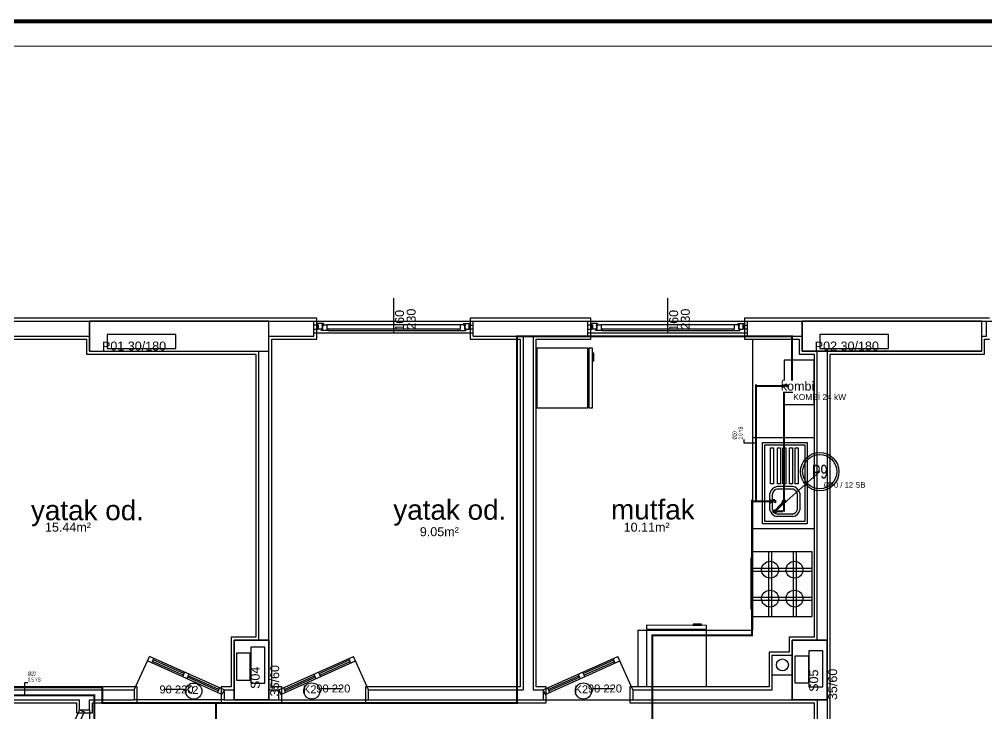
# Model space of a CAD drawing. Header units: centimetres. Extents: x -13133 to 30552, y -2 to 4552.
# Drawn here: x 8110 to 9080, y 2105 to 2802 of the extents above; entities that cross this region are included whole.
import ezdxf
from ezdxf.enums import TextEntityAlignment as Align

# ---------------------------------------------------------------- set-up
doc = ezdxf.new("R2010")
doc.units = ezdxf.units.CM
for name, pattern in [('BASMA HATTI', [31, 25, -6]), ('DASHED', [18, 12, -6]), ('PISSU HATTI', [26, 20, -6])]:
    doc.linetypes.add(name, pattern=pattern)
for name, color, linetype in [('MTY-PISSU-KOLON', 211, 'DASHED'), ('MTY-TEMIZSU-CAP', 101, 'CONTINUOUS'), ('MTY-VANA', 1, 'CONTINUOUS'), ('MTY-YUK-BIRIMI', 7, 'CONTINUOUS'), ('ROTAS-CIHAZ', 135, 'CONTINUOUS'), ('ROTAS-MIMARI', 8, 'CONTINUOUS'), ('ROTAS-MIMARI-KOLON', 8, 'CONTINUOUS'), ('ROTAS-MIMARI-YAZI', 8, 'CONTINUOUS'), ('ROTAS-PAFTA', 7, 'CONTINUOUS'), ('ROTAS-PISSU-BORU-TAVANDAN', 6, 'PISSU HATTI'), ('ROTAS-PISSU-CAP', 211, 'CONTINUOUS'), ('ROTAS-PISSU-KOLONNO', 211, 'CONTINUOUS'), ('ROTAS-SICAKSU-BORU', 1, 'BASMA HATTI'), ('ROTAS-SOGUKSU-BORU', 5, 'CONTINUOUS'), ('ROTAS-TEFRIS', 15, 'CONTINUOUS')]:
    doc.layers.add(name, color=color, linetype=linetype)
doc.styles.add('ANOTATIVO', font='arial.ttf')
doc.styles.add('MTY_CAP', font='wturkce.SHX', dxfattribs={"width": 0.65, "height": 20})
doc.styles.add('MTYCAPLT', font='arial.ttf', dxfattribs={"width": 0.65, "height": 1})
doc.styles.add('ROTAS', font='arial.ttf')

# ---------------------------------------------------------------- blocks, each defined once
blk = doc.blocks.new('MTY-PIS SU KOLON')
at = {"layer": 'MTY-PISSU-KOLON', "linetype": 'Continuous', "lineweight": -3}
blk.add_hatch(color=256, dxfattribs=at).paths.add_polyline_path([(-2.7, -0.1, 0.848135), (0, -0.1, -0.848135), (2.7, -0.1, 0.414214), (0, 2.6, 0.414214)])
blk.add_circle((0, 0), 3.5, dxfattribs=at)
blk = doc.blocks.new('MTY-KOLON NO PIS SU')
at = {"color": 6, "linetype": 'Continuous', "ltscale": 100}
blk.add_circle((0, 0), 27.5, dxfattribs=at)
at = {"color": 7, "linetype": 'Continuous', "ltscale": 100}
blk.add_circle((0, 0), 24.5, dxfattribs=at)
at = {"style": 'ANOTATIVO', "width": 0.65}
blk.add_attdef('K', text='', height=20, dxfattribs=at).set_placement((0, 0), align=Align.MIDDLE_CENTER)
blk = doc.blocks.new('MTY-KURESEL VANA')
at = {"layer": 'MTY-VANA'}
for p, q in [((0, 0), (0, 8)), ((0, 8), (8, 8))]:
    blk.add_line(p, q, dxfattribs=at)
blk.add_lwpolyline([(-10, 5), (-10, -5), (10, 5), (10, -5), (-10, 5)], dxfattribs=at)
at = {"layer": 'MTY-VANA', "style": 'MTYCAPLT', "width": 0.65}
blk.add_attdef('CAP', text='', height=10, dxfattribs=at).set_placement((-1.1, 0), align=Align.CENTER)
blk = doc.blocks.new('MTY-TEMIZ SU CAP MB')
at = {"layer": 'MTY-TEMIZSU-CAP'}
for p, q in [((0.83, 3.1), (0, 3.1)), ((0, 3.1), (0, 0))]:
    blk.add_line(p, q, dxfattribs=at)
at = {"layer": 'MTY-TEMIZSU-CAP', "style": 'MTY_CAP', "width": 0.65}
for tag, p in [('SOCP_001', (0.83, 4.92)), ('SCCP_001', (0.83, 1.92))]:
    blk.add_attdef(tag, p, '', height=1, dxfattribs=at)
at = {"layer": 'MTY-YUK-BIRIMI', "color": 101, "style": 'MTY_CAP', "width": 0.65}
for tag, p in [('SO_001', (0.83, 3.42)), ('SC_001', (0.83, 0.42))]:
    blk.add_attdef(tag, p, '', height=1, dxfattribs=at)

msp = doc.modelspace()

# ---------------------------------------------------------------- linework, layer by layer
at = {"layer": 'ROTAS-MIMARI'}
for p, q in [((8485.24, 2522.15), (8485.24, 2487.42)), ((8760.24, 2522.15), (8760.24, 2487.42)), ((8180.24, 2502.24), (8000.24, 2502.24)), ((8000.24, 2499.24), (8180.24, 2499.24)), ((8360.24, 2502.24), (8180.24, 2502.24)), ((8408.24, 2502.24), (8360.24, 2502.24)), ((8360.24, 2499.24), (8405.24, 2499.24)), ((8405.24, 2484.24), (8405.24, 2499.24)), ((8405.24, 2484.24), (8405.24, 2499.24)), ((8405.24, 2499.24), (8565.24, 2499.24)), ((8409.24, 2495.23), (8405.24, 2495.23)), ((8408.24, 2481.24), (8408.24, 2502.24)), ((8408.54, 2496.83), (8408.54, 2495.43)), ((8414.94, 2496.83), (8408.54, 2496.83)), ((8409.74, 2495.43), (8408.54, 2495.43)), ((8409.24, 2491.23), (8409.24, 2495.23)), ((8409.74, 2495.43), (8409.74, 2491.23)), ((8413.44, 2495.43), (8413.44, 2494.43)), ((8414.94, 2495.43), (8413.44, 2495.43)), ((8413.74, 2494.43), (8413.44, 2494.43)), ((8413.74, 2494.43), (8413.74, 2491.23)), ((8414.04, 2495.43), (8418.44, 2495.43)), ((8414.04, 2495.43), (8414.04, 2494.93)), ((8414.34, 2494.93), (8414.04, 2494.93)), ((8414.34, 2494.43), (8414.04, 2494.43)), ((8414.04, 2494.43), (8414.04, 2491.23)), ((8414.34, 2494.93), (8414.34, 2494.43)), ((8414.94, 2496.83), (8414.94, 2495.43)), ((8552.04, 2495.43), (8418.44, 2495.43)), ((8418.44, 2495.43), (8418.44, 2491.23)), ((8556.44, 2495.43), (8552.04, 2495.43)), ((8552.04, 2495.43), (8552.04, 2491.23)), ((8555.54, 2496.83), (8555.54, 2495.43)), ((8555.54, 2496.83), (8561.94, 2496.83)), ((8555.54, 2495.43), (8557.04, 2495.43)), ((8556.14, 2494.93), (8556.44, 2494.93)), ((8556.14, 2494.93), (8556.14, 2494.43)), ((8556.14, 2494.43), (8556.44, 2494.43)), ((8556.44, 2495.43), (8556.44, 2494.93)), ((8556.44, 2494.43), (8556.44, 2491.23)), ((8556.74, 2494.43), (8556.74, 2491.23)), ((8556.74, 2494.43), (8557.04, 2494.43)), ((8557.04, 2495.43), (8557.04, 2494.43)), ((8560.74, 2495.43), (8560.74, 2491.23)), ((8560.74, 2495.43), (8561.94, 2495.43)), ((8561.24, 2495.23), (8565.24, 2495.23)), ((8561.24, 2491.23), (8561.24, 2495.23)), ((8561.94, 2496.83), (8561.94, 2495.43)), ((8683.24, 2502.24), (8562.24, 2502.24)), ((8562.24, 2502.24), (8562.24, 2481.24)), ((8565.24, 2499.24), (8680.24, 2499.24)), ((8565.24, 2484.24), (8565.24, 2499.24)), ((8680.24, 2484.24), (8680.24, 2499.24)), ((8680.24, 2484.24), (8680.24, 2499.24)), ((8680.24, 2499.24), (8840.24, 2499.24)), ((8684.24, 2495.23), (8680.24, 2495.23)), ((8683.24, 2481.24), (8683.24, 2502.24)), ((8683.54, 2496.83), (8683.54, 2495.43)), ((8689.94, 2496.83), (8683.54, 2496.83)), ((8684.74, 2495.43), (8683.54, 2495.43)), ((8684.24, 2491.23), (8684.24, 2495.23)), ((8684.74, 2495.43), (8684.74, 2491.23)), ((8688.44, 2495.43), (8688.44, 2494.43)), ((8689.94, 2495.43), (8688.44, 2495.43)), ((8688.74, 2494.43), (8688.44, 2494.43)), ((8688.74, 2494.43), (8688.74, 2491.23)), ((8689.04, 2495.43), (8693.44, 2495.43)), ((8689.04, 2495.43), (8689.04, 2494.93)), ((8689.34, 2494.93), (8689.04, 2494.93)), ((8689.34, 2494.43), (8689.04, 2494.43)), ((8689.04, 2494.43), (8689.04, 2491.23)), ((8689.34, 2494.93), (8689.34, 2494.43)), ((8689.94, 2496.83), (8689.94, 2495.43)), ((8827.04, 2495.43), (8693.44, 2495.43)), ((8693.44, 2495.43), (8693.44, 2491.23)), ((8831.44, 2495.43), (8827.04, 2495.43)), ((8827.04, 2495.43), (8827.04, 2491.23)), ((8830.54, 2496.83), (8830.54, 2495.43)), ((8830.54, 2496.83), (8836.94, 2496.83)), ((8830.54, 2495.43), (8832.04, 2495.43)), ((8831.14, 2494.93), (8831.44, 2494.93)), ((8831.14, 2494.93), (8831.14, 2494.43)), ((8831.14, 2494.43), (8831.44, 2494.43)), ((8831.44, 2495.43), (8831.44, 2494.93)), ((8831.44, 2494.43), (8831.44, 2491.23)), ((8831.74, 2494.43), (8831.74, 2491.23)), ((8831.74, 2494.43), (8832.04, 2494.43)), ((8832.04, 2495.43), (8832.04, 2494.43)), ((8835.74, 2495.43), (8835.74, 2491.23)), ((8835.74, 2495.43), (8836.94, 2495.43)), ((8836.24, 2495.23), (8840.24, 2495.23)), ((8836.24, 2491.23), (8836.24, 2495.23)), ((8836.94, 2496.83), (8836.94, 2495.43)), ((8895.24, 2502.24), (8837.24, 2502.24)), ((8837.24, 2502.24), (8837.24, 2481.24)), ((8840.24, 2499.24), (8895.24, 2499.24)), ((8840.24, 2484.24), (8840.24, 2499.24)), ((8840.24, 2484.24), (8840.24, 2499.24)), ((9075.24, 2502.24), (8895.24, 2502.24)), ((9083.24, 2502.24), (9075.24, 2502.24)), ((9075.24, 2499.24), (9080.24, 2499.24)), ((9080.24, 2484.24), (9080.24, 2499.24)), ((9080.24, 2499.24), (9240.24, 2499.24)), ((8000.24, 2484.24), (8180.24, 2484.24)), ((8360.24, 2484.24), (8405.24, 2484.24)), ((8405.24, 2491.23), (8409.24, 2491.23)), ((8405.24, 2487.42), (8565.24, 2487.42)), ((8413.74, 2491.23), (8409.74, 2491.23)), ((8412.84, 2491.23), (8414.04, 2491.23)), ((8412.84, 2491.23), (8412.84, 2489.83)), ((8419.64, 2489.83), (8412.84, 2489.83)), ((8419.64, 2491.23), (8418.44, 2491.23)), ((8550.84, 2491.23), (8419.64, 2491.23)), ((8419.64, 2491.23), (8419.64, 2489.83)), ((8419.64, 2489.83), (8550.84, 2489.83)), ((8550.84, 2491.23), (8550.84, 2489.83)), ((8550.84, 2491.23), (8552.04, 2491.23)), ((8550.84, 2489.83), (8557.64, 2489.83)), ((8557.64, 2491.23), (8556.44, 2491.23)), ((8556.74, 2491.23), (8560.74, 2491.23)), ((8557.64, 2491.23), (8557.64, 2489.83)), ((8565.24, 2491.23), (8561.24, 2491.23)), ((8565.24, 2484.24), (8615.24, 2484.24)), ((8615.24, 2484.24), (8615.24, 2129.24)), ((8625.24, 2484.24), (8625.24, 2129.24)), ((8625.24, 2484.24), (8680.24, 2484.24)), ((8680.24, 2491.23), (8684.24, 2491.23)), ((8680.24, 2487.42), (8840.24, 2487.42)), ((8688.74, 2491.23), (8684.74, 2491.23)), ((8687.84, 2491.23), (8689.04, 2491.23)), ((8687.84, 2491.23), (8687.84, 2489.83)), ((8694.64, 2489.83), (8687.84, 2489.83)), ((8694.64, 2491.23), (8693.44, 2491.23)), ((8825.84, 2491.23), (8694.64, 2491.23)), ((8694.64, 2491.23), (8694.64, 2489.83)), ((8694.64, 2489.83), (8825.84, 2489.83)), ((8825.84, 2491.23), (8825.84, 2489.83)), ((8825.84, 2491.23), (8827.04, 2491.23)), ((8825.84, 2489.83), (8832.64, 2489.83)), ((8832.64, 2491.23), (8831.44, 2491.23)), ((8831.74, 2491.23), (8835.74, 2491.23)), ((8832.64, 2491.23), (8832.64, 2489.83)), ((8840.24, 2491.23), (8836.24, 2491.23)), ((8840.24, 2484.24), (8895.24, 2484.24)), ((9075.24, 2484.24), (9080.24, 2484.24)), ((8003.24, 2481.24), (8177.24, 2481.24)), ((8177.24, 2481.24), (8177.24, 2466.24)), ((8363.24, 2481.24), (8408.24, 2481.24)), ((8363.24, 2466.24), (8363.24, 2481.24)), ((8562.24, 2481.24), (8612.24, 2481.24)), ((8612.24, 2481.24), (8612.24, 2132.24)), ((8628.24, 2132.24), (8628.24, 2481.24)), ((8628.24, 2481.24), (8683.24, 2481.24)), ((8837.24, 2481.24), (8892.24, 2481.24)), ((8845.24, 2481.24), (8845.24, 2189.24)), ((8892.24, 2481.24), (8892.24, 2466.24)), ((9078.24, 2481.24), (9083.24, 2481.24)), ((9078.24, 2466.24), (9078.24, 2481.24)), ((8177.24, 2466.24), (8347.24, 2466.24)), ((8347.24, 2466.24), (8347.24, 2182.24)), ((8350.24, 2179.24), (8350.24, 2469.24)), ((8360.24, 2179.24), (8360.24, 2469.24)), ((8363.24, 2177.24), (8363.24, 2466.24)), ((8680.05, 2472.23), (8628.9, 2472.23)), ((8628.9, 2472.23), (8628.9, 2412.23)), ((8680.05, 2412.23), (8680.05, 2472.23)), ((8680.05, 2467.23), (8681.04, 2467.23)), ((8681.04, 2472.23), (8681.03, 2412.23)), ((8684.88, 2472.23), (8681.04, 2472.23)), ((8684.88, 2412.23), (8684.88, 2472.23)), ((8684.88, 2467.46), (8685.97, 2467.46)), ((8684.88, 2459.15), (8684.88, 2467.46)), ((8685.97, 2467.46), (8685.97, 2459.15)), ((8892.24, 2466.24), (8897.24, 2466.24)), ((8897.24, 2466.24), (8907.24, 2466.24)), ((8910.24, 2469.24), (8900.24, 2469.24)), ((8907.24, 2466.24), (8907.24, 2182.24)), ((8910.24, 2179.24), (8910.24, 2469.24)), ((8920.24, 2469.24), (8920.24, 2179.24)), ((8923.24, 2179.24), (8923.24, 2466.24)), ((8923.24, 2466.24), (9078.24, 2466.24)), ((8685.97, 2459.15), (8684.88, 2459.15)), ((8877.24, 2460.15), (8877.24, 2415.15)), ((8907.24, 2460.15), (8877.24, 2460.15)), ((8907.24, 2415.15), (8907.24, 2460.15)), ((8875.95, 2435.16), (8875.95, 2440.15)), ((8875.95, 2440.15), (8877.24, 2440.15)), ((8877.24, 2435.16), (8875.95, 2435.16)), ((8680.05, 2417.23), (8681.03, 2417.23)), ((8628.9, 2412.23), (8680.05, 2412.23)), ((8681.03, 2412.23), (8684.88, 2412.23)), ((8907.24, 2415.15), (8877.24, 2415.15)), ((8845.24, 2382.54), (8907.24, 2382.54)), ((8855.32, 2295.73), (8855.32, 2377.54)), ((8855.32, 2377.54), (8900.32, 2377.54)), ((8900.32, 2377.54), (8900.32, 2295.73)), ((8857.82, 2298.23), (8857.82, 2375.04)), ((8857.82, 2375.04), (8897.82, 2375.04)), ((8863.53, 2336.15), (8863.53, 2372.18)), ((8863.53, 2372.18), (8866.53, 2372.18)), ((8866.53, 2372.18), (8866.53, 2336.15)), ((8870.28, 2336.15), (8870.28, 2372.18)), ((8870.28, 2372.18), (8873.28, 2372.18)), ((8873.28, 2372.18), (8873.28, 2336.15)), ((8875.84, 2336.15), (8875.84, 2372.18)), ((8875.84, 2372.18), (8878.84, 2372.18)), ((8878.84, 2372.18), (8878.84, 2336.15)), ((8882.58, 2336.15), (8882.58, 2372.18)), ((8882.58, 2372.18), (8885.58, 2372.18)), ((8885.58, 2372.18), (8885.58, 2336.15)), ((8888.15, 2336.15), (8888.15, 2372.18)), ((8888.15, 2372.18), (8891.15, 2372.18)), ((8891.15, 2372.18), (8891.15, 2336.15)), ((8897.82, 2375.04), (8897.82, 2298.23)), ((8866.53, 2336.15), (8863.53, 2336.15)), ((8885.55, 2333.22), (8870.13, 2333.22)), ((8883.83, 2330.72), (8870.13, 2330.72)), ((8873.28, 2336.15), (8870.28, 2336.15)), ((8878.84, 2336.15), (8875.84, 2336.15)), ((8885.58, 2336.15), (8882.58, 2336.15)), ((8891.15, 2336.15), (8888.15, 2336.15)), ((8862.82, 2310.02), (8862.82, 2326.39)), ((8865.32, 2310.26), (8865.32, 2326.15)), ((8890.32, 2326.33), (8890.32, 2310.07)), ((8892.82, 2326.62), (8892.82, 2309.79)), ((8885.92, 2303.23), (8869.77, 2303.23)), ((8885.7, 2305.73), (8869.98, 2305.73)), ((8907.24, 2290.73), (8845.24, 2290.73)), ((8900.32, 2295.73), (8855.32, 2295.73)), ((8897.82, 2298.23), (8857.82, 2298.23)), ((8843.95, 2220), (8843.96, 2261.76)), ((8843.96, 2261.76), (8845.25, 2261.76)), ((8845.24, 2202.86), (8845.25, 2267.86)), ((8905.25, 2267.86), (8845.25, 2267.86)), ((8861.34, 2267.86), (8861.33, 2202.86)), ((8864.34, 2267.86), (8864.33, 2202.86)), ((8886.15, 2267.86), (8886.15, 2202.86)), ((8889.15, 2267.86), (8889.15, 2202.86)), ((8905.24, 2202.86), (8905.25, 2267.86)), ((8845.24, 2251.43), (8905.24, 2251.44)), ((8845.24, 2248.43), (8905.24, 2248.44)), ((8845.24, 2222.29), (8905.24, 2222.28)), ((8843.95, 2210), (8843.95, 2220)), ((8845.24, 2219.29), (8905.24, 2219.28)), ((8845.24, 2210), (8843.95, 2210)), ((8845.24, 2202.86), (8905.24, 2202.86)), ((8799.06, 2194.06), (8739.06, 2194.07)), ((8739.06, 2194.07), (8739.06, 2190.22)), ((8794.29, 2195.15), (8785.98, 2195.15)), ((8785.98, 2195.15), (8785.98, 2194.07)), ((8785.98, 2194.07), (8794.29, 2194.07)), ((8794.29, 2194.07), (8794.29, 2195.15)), ((8799.06, 2190.21), (8799.06, 2194.06)), ((8730.24, 2189.24), (8845.24, 2189.24)), ((8730.24, 2189.24), (8730.24, 2132.24)), ((8739.06, 2189.24), (8739.05, 2133.08)), ((8739.06, 2190.22), (8799.06, 2190.21)), ((8799.05, 2189.23), (8739.06, 2189.24)), ((8744.06, 2189.24), (8744.06, 2190.22)), ((8794.06, 2189.23), (8794.06, 2190.21)), ((8799.05, 2133.08), (8799.05, 2189.23)), ((8322.24, 2182.24), (8322.24, 2132.24)), ((8347.24, 2182.24), (8322.24, 2182.24)), ((8363.24, 2132.24), (8363.24, 2177.24)), ((8907.24, 2182.24), (8882.24, 2182.24)), ((8882.24, 2182.24), (8882.24, 2167.24)), ((8923.24, 2119.24), (8923.24, 2179.24)), ((8882.24, 2167.24), (8862.24, 2167.24)), ((8862.24, 2167.24), (8862.24, 2164.24)), ((8862.24, 2164.24), (8862.24, 2132.24)), ((8865.24, 2129.24), (8865.24, 2164.24)), ((8865.24, 2164.24), (8885.24, 2164.24)), ((8865.24, 2164.24), (8885.24, 2164.24)), ((8865.24, 2164.24), (8885.24, 2164.24)), ((8865.24, 2164.24), (8885.24, 2164.24)), ((8865.24, 2164.24), (8885.24, 2164.24)), ((8225.24, 2129.24), (8240.36, 2162.88)), ((8313.19, 2124.68), (8238.31, 2158.32)), ((8315.24, 2129.24), (8240.36, 2162.88)), ((8242.87, 2156.27), (8244.92, 2160.83)), ((8274.21, 2144.16), (8243.61, 2157.91)), ((8274.85, 2145.6), (8244.25, 2159.35)), ((8370.24, 2129.24), (8445.12, 2162.88)), ((8372.29, 2124.68), (8447.17, 2158.32)), ((8410.63, 2145.6), (8441.23, 2159.35)), ((8411.28, 2144.16), (8441.88, 2157.91)), ((8442.61, 2156.27), (8440.56, 2160.83)), ((8460.24, 2129.24), (8445.12, 2162.88)), ((8635.24, 2129.24), (8710.12, 2162.88)), ((8637.29, 2124.68), (8712.17, 2158.32)), ((8675.63, 2145.6), (8706.23, 2159.35)), ((8676.28, 2144.16), (8706.88, 2157.91)), ((8707.61, 2156.27), (8705.56, 2160.83)), ((8725.24, 2129.24), (8710.12, 2162.88)), ((8275.52, 2147.08), (8273.47, 2142.52)), ((8280.08, 2145.03), (8278.03, 2140.47)), ((8405.4, 2145.03), (8407.45, 2140.47)), ((8409.96, 2147.08), (8412.01, 2142.52)), ((8670.4, 2145.03), (8672.45, 2140.47)), ((8674.96, 2147.08), (8677.01, 2142.52)), ((8309.37, 2128.36), (8278.77, 2142.11)), ((8310.01, 2129.8), (8279.41, 2143.55)), ((8375.47, 2129.8), (8406.07, 2143.55)), ((8376.12, 2128.36), (8406.72, 2142.11)), ((8640.47, 2129.8), (8671.07, 2143.55)), ((8641.12, 2128.36), (8671.72, 2142.11)), ((8865.24, 2144.24), (8885.24, 2144.24)), ((8228.24, 2132.24), (8042.43, 2132.24)), ((8045.43, 2129.24), (8225.24, 2129.24)), ((8225.24, 2129.24), (8225.24, 2119.24)), ((8228.24, 2116.24), (8228.24, 2132.24)), ((8256.11, 2129.92), (8275.43, 2129.92)), ((8310.68, 2131.29), (8308.63, 2126.72)), ((8322.24, 2132.24), (8312.24, 2132.24)), ((8312.24, 2132.24), (8312.24, 2116.24)), ((8315.24, 2129.24), (8313.19, 2124.68)), ((8315.24, 2129.24), (8325.24, 2129.24)), ((8315.24, 2129.24), (8315.24, 2119.24)), ((8360.24, 2129.24), (8370.24, 2129.24)), ((8373.24, 2132.24), (8363.24, 2132.24)), ((8370.24, 2119.24), (8370.24, 2129.24)), ((8370.24, 2129.24), (8372.29, 2124.68)), ((8373.24, 2116.24), (8373.24, 2132.24)), ((8374.8, 2131.29), (8376.85, 2126.72)), ((8413.45, 2130.85), (8432.77, 2130.85)), ((8612.24, 2132.24), (8457.24, 2132.24)), ((8457.24, 2132.24), (8457.24, 2116.24)), ((8460.24, 2129.24), (8615.24, 2129.24)), ((8460.24, 2119.24), (8460.24, 2129.24)), ((8625.24, 2129.24), (8635.24, 2129.24)), ((8638.24, 2132.24), (8628.24, 2132.24)), ((8635.24, 2129.24), (8635.24, 2119.24)), ((8635.24, 2129.24), (8637.29, 2124.68)), ((8638.24, 2116.24), (8638.24, 2132.24)), ((8639.8, 2131.29), (8641.85, 2126.72)), ((8685.93, 2130.85), (8705.25, 2130.85)), ((8862.24, 2132.24), (8722.24, 2132.24)), ((8722.24, 2132.24), (8722.24, 2116.24)), ((8725.24, 2129.24), (8865.24, 2129.24)), ((8725.24, 2129.24), (8725.24, 2119.24)), ((8060.43, 2119.24), (8170.24, 2119.24)), ((8063.43, 2116.24), (8167.24, 2116.24)), ((8167.24, 2116.24), (8167.24, 2106.24)), ((8170.24, 2109.24), (8170.24, 2119.24)), ((8180.24, 2109.24), (8180.24, 2119.24)), ((8180.24, 2119.24), (8225.24, 2119.24)), ((8183.24, 2106.24), (8183.24, 2116.24)), ((8183.24, 2116.24), (8228.24, 2116.24)), ((8315.24, 2119.24), (8225.24, 2119.24)), ((8312.24, 2116.24), (8373.24, 2116.24)), ((8315.24, 2119.24), (8325.24, 2119.24)), ((8360.24, 2119.24), (8370.24, 2119.24)), ((8370.24, 2119.24), (8460.24, 2119.24)), ((8457.24, 2116.24), (8638.24, 2116.24)), ((8460.24, 2119.24), (8635.24, 2119.24)), ((8635.24, 2119.24), (8725.24, 2119.24)), ((8722.24, 2116.24), (8882.24, 2116.24)), ((8725.24, 2119.24), (8885.24, 2119.24)), ((8882.24, 2116.24), (8907.24, 2116.24)), ((8907.24, 2116.24), (8907.24, 2086.24)), ((8910.24, 2119.24), (8910.24, 2089.24)), ((8920.24, 2119.24), (8920.24, 2089.24)), ((8923.24, 2086.24), (8923.24, 2119.24)), ((8170.24, 2109.24), (8136.59, 2034.35)), ((8174.8, 2107.19), (8141.16, 2032.31)), ((8167.24, 2106.24), (8183.24, 2106.24)), ((8170.24, 2109.24), (8180.24, 2109.24)), ((8170.24, 2109.24), (8174.8, 2107.19)), ((8180.24, 2109.24), (8180.24, 2019.24))]:
    msp.add_line(p, q, dxfattribs=at)
for points in [[(8180.24, 2469.24), (8180.24, 2499.24)], [(8180.24, 2499.24), (8360.24, 2499.24)], [(8360.24, 2469.24), (8360.24, 2499.24)], [(9075.24, 2469.24), (8895.24, 2469.24), (8895.24, 2499.24)], [(8895.24, 2499.24), (9075.24, 2499.24)], [(9075.24, 2469.24), (9075.24, 2499.24)], [(8180.24, 2469.24), (8360.24, 2469.24)], [(8870.13, 2333.22), (8867.53, 2332.49), (8865.34, 2331.02), (8863.72, 2328.94), (8862.82, 2326.39)], [(8870.41, 2330.74), (8868.63, 2330.25), (8867.12, 2329.26), (8865.99, 2327.86), (8865.32, 2326.15)], [(8890.32, 2326.33), (8889.41, 2328.3), (8887.91, 2329.77), (8885.99, 2330.61), (8883.83, 2330.72)], [(8892.82, 2326.62), (8891.88, 2329.09), (8890.26, 2331.1), (8888.1, 2332.52), (8885.55, 2333.22)], [(8862.82, 2310.02), (8863.68, 2307.55), (8865.21, 2305.52), (8867.28, 2304.03), (8869.77, 2303.23)], [(8865.32, 2310.26), (8865.93, 2308.64), (8866.97, 2307.3), (8868.34, 2306.3), (8869.98, 2305.73)], [(8885.7, 2305.73), (8887.3, 2306.28), (8888.65, 2307.23), (8889.68, 2308.52), (8890.32, 2310.07)], [(8885.92, 2303.23), (8888.35, 2304.01), (8890.39, 2305.44), (8891.92, 2307.4), (8892.82, 2309.79)], [(8325.24, 2119.24), (8325.24, 2179.24)], [(8325.24, 2179.24), (8360.24, 2179.24)], [(8360.24, 2179.24), (8360.24, 2119.24)], [(8885.24, 2119.24), (8885.24, 2179.24)], [(8885.24, 2179.24), (8920.24, 2179.24)], [(8920.24, 2179.24), (8920.24, 2119.24)], [(8360.24, 2119.24), (8325.24, 2119.24)], [(8920.24, 2119.24), (8885.24, 2119.24)]]:
    msp.add_lwpolyline(points, dxfattribs=at)
for centre, radius in [((8877.05, 2318.34), 1.68), ((8863.02, 2249.86), 8.48), ((8887.47, 2249.86), 8.48), ((8863.02, 2220.86), 8.48), ((8887.47, 2220.86), 8.48), ((8875.3, 2154.35), 6.03), ((8284.84, 2128.06), 8.14), ((8403.31, 2128.16), 8.14), ((8675.79, 2128.16), 8.14)]:
    msp.add_circle(centre, radius, dxfattribs=at)
at = {"layer": 'ROTAS-MIMARI-KOLON'}
for points in [[(8360.24, 2499.24), (8180.24, 2499.24), (8180.24, 2469.24), (8360.24, 2469.24), (8360.24, 2499.24)], [(9075.24, 2499.24), (8895.24, 2499.24), (8895.24, 2469.24), (9075.24, 2469.24), (9075.24, 2499.24)], [(8197.91, 2471.75), (8266.89, 2471.75), (8266.89, 2485.72), (8197.91, 2485.72), (8197.91, 2471.75)], [(8912.91, 2471.75), (8981.89, 2471.75), (8981.89, 2485.72), (8912.91, 2485.72), (8912.91, 2471.75)], [(8360.24, 2179.24), (8325.24, 2179.24), (8325.24, 2119.24), (8360.24, 2119.24), (8360.24, 2179.24)], [(8920.24, 2179.24), (8885.24, 2179.24), (8885.24, 2119.24), (8920.24, 2119.24), (8920.24, 2179.24)], [(8341.6, 2139.08), (8341.6, 2166.11), (8327.64, 2166.11), (8327.64, 2139.08), (8341.6, 2139.08)], [(8356.15, 2136.16), (8356.15, 2172.28), (8342.18, 2172.28), (8342.18, 2136.16), (8356.15, 2136.16)], [(8915.88, 2132.49), (8915.88, 2168.61), (8901.91, 2168.61), (8901.91, 2132.49), (8915.88, 2132.49)], [(8901.82, 2136.21), (8901.82, 2163.23), (8887.86, 2163.23), (8887.86, 2136.21), (8901.82, 2136.21)]]:
    msp.add_lwpolyline(points, dxfattribs=at)
at = {"layer": 'ROTAS-PAFTA'}
for points, const_width in [([(7500, 0), (10000, 0), (10000, 2800), (7500, 2800)], 4), ([(7525, 25), (9975, 25), (9975, 2775), (7525, 2775)], 1)]:
    msp.add_lwpolyline(points, close=True, dxfattribs=dict(at, const_width=const_width))
at = {"layer": 'ROTAS-PISSU-BORU-TAVANDAN', "const_width": 2.5}
msp.add_lwpolyline([(8877.05, 2318.34), (8867.82, 2308.23)], dxfattribs=at)
at = {"layer": 'ROTAS-PISSU-KOLONNO'}
msp.add_line((8867.82, 2308.23), (8912.82, 2348.23), dxfattribs=at)
at = {"layer": 'ROTAS-SICAKSU-BORU', "const_width": 2}
for points in [[(8307.11, 1964.24), (8307.11, 2116), (8609, 2116), (8609, 2484), (8885, 2484), (8885, 2428), (8877, 2428)], [(8865.82, 2308.34), (8877, 2308.34), (8877, 2308), (8877, 2432), (8878.17, 2432), (8878.17, 2434.1)], [(8009.74, 2132), (8193, 2132), (8193, 2116), (8307.06, 2116)]]:
    msp.add_lwpolyline(points, dxfattribs=at)
at = {"layer": 'ROTAS-SOGUKSU-BORU', "const_width": 2}
for points in [[(8878.17, 2434.1), (8849, 2434.1), (8849, 2436), (8849, 2318.34)], [(8865.82, 2318.34), (8845, 2318.34), (8845, 2320), (8845, 2184), (8745, 2184), (8745, 1911.95)], [(8019.74, 2034.24), (8045, 2034.24), (8045, 2124), (8185, 2124), (8185, 2000), (8297, 2000), (8297, 1968), (8297.06, 1968)]]:
    msp.add_lwpolyline(points, dxfattribs=at)

# ---------------------------------------------------------------- block references
at = {"layer": 'ROTAS-PISSU-KOLONNO'}
ref = msp.add_blockref('MTY-KOLON NO PIS SU', (8912.82, 2348.23), dxfattribs=dict(at, xscale=0.7, yscale=0.7))
ref.add_attrib('K', 'P9', dxfattribs={"height": 14, "style": 'ANOTATIVO', "width": 0.65}).set_placement((8912.82, 2348.23), align=Align.MIDDLE_CENTER)
at = {"layer": 'ROTAS-TEFRIS'}
ref = msp.add_blockref('MTY-TEMIZ SU CAP MB', (8849, 2377.17), dxfattribs=dict(at, xscale=4, yscale=4, rotation=90))
ref.add_attrib('SO_001', '2.0 YB', (8835.33, 2380.51), dxfattribs={"color": 101, "height": 4, "rotation": 90, "style": 'MTY_CAP', "width": 0.65})
ref.add_attrib('SOCP_001', 'Ø20', (8829.33, 2380.51), dxfattribs={"height": 4, "rotation": 90, "style": 'MTY_CAP', "width": 0.65})
for name, p, xscale, yscale in [('MTY-KURESEL VANA', (8865.82, 2318.34), 0.25, 0.25), ('MTY-PIS SU KOLON', (8867.82, 2308.23), 0.5, 0.5)]:
    msp.add_blockref(name, p, dxfattribs=dict(at, xscale=xscale, yscale=yscale))
ref = msp.add_blockref('MTY-TEMIZ SU CAP MB', (8115, 2124), dxfattribs=dict(at, xscale=4, yscale=4))
ref.add_attrib('SO_001', '0.5 YB', (8118.33, 2137.67), dxfattribs={"color": 101, "height": 4, "style": 'MTY_CAP', "width": 0.65})
ref.add_attrib('SOCP_001', 'Ø20', (8118.33, 2143.67), dxfattribs={"height": 4, "style": 'MTY_CAP', "width": 0.65})

# ---------------------------------------------------------------- texts
at = {"layer": 'ROTAS-MIMARI-YAZI', "style": 'ROTAS'}
for s, p in [('160', (8491.27, 2500.02)), ('230', (8502.96, 2501.28)), ('160', (8766.27, 2500.02)), ('230', (8777.96, 2501.28)), ('S04', (8346.54, 2141.41)), ('35/60', (8366.04, 2138.49)), ('S05', (8906.77, 2138.53)), ('35/60', (8925.76, 2134.82))]:
    msp.add_text(s, height=9, rotation=90, dxfattribs=at).set_placement(p, align=Align.MIDDLE_CENTER)
for s, height, p in [('P01 30/180', 9, (8224.99, 2474.24)), ('P02 30/180', 9, (8939.99, 2474.24)), ('yatak od.', 20, (8178.24, 2309.5)), ('yatak od.', 20, (8541.72, 2310.02)), ('mutfak', 20, (8745.4, 2310.24)), ('15.44m²', 9, (8158.67, 2292.54)), ('9.05m²', 9, (8531.2, 2288)), ('10.11m²', 9, (8739.17, 2292.53)), ('90 220', 8, (8424.86, 2130.71)), ('90 220', 8, (8697.34, 2130.71)), ('90 220', 8, (8267.52, 2129.77)), ('K2', 8, (8282.72, 2129.24)), ('K2', 8, (8401.18, 2129.85)), ('K2', 8, (8673.66, 2129.85))]:
    msp.add_text(s, height=height, dxfattribs=at).set_placement(p, align=Align.MIDDLE_CENTER)
at = {"layer": 'ROTAS-PISSU-CAP', "style": 'ROTAS'}
msp.add_text('Ø70 / 12 SB', height=5.5, dxfattribs=at).set_placement((8916.82, 2332.23))

# ---------------------------------------------------------------- next in the draw order: wipeouts: each hides what was drawn before it
msp.add_wipeout([(8905.5, 2428.6), (8875.6, 2428.6), (8875.6, 2439.6), (8905.5, 2439.6)])

# ---------------------------------------------------------------- next in the draw order: block references
at = {"layer": 'ROTAS-TEFRIS', "xscale": 0.25, "yscale": 0.25}
msp.add_blockref('MTY-KURESEL VANA', (8878.17, 2434.1), dxfattribs=at)

# ---------------------------------------------------------------- next in the draw order: texts
at = {"layer": 'ROTAS-CIHAZ', "style": 'ROTAS'}
msp.add_text('KOMBİ 24 kW', height=6, dxfattribs=at).set_placement((8886.17, 2420.1))
at = {"layer": 'ROTAS-MIMARI-YAZI', "style": 'ROTAS'}
msp.add_text('kombi', height=9, dxfattribs=at).set_placement((8890.55, 2434.1), align=Align.MIDDLE_CENTER)

doc.saveas('drawing.dxf')
